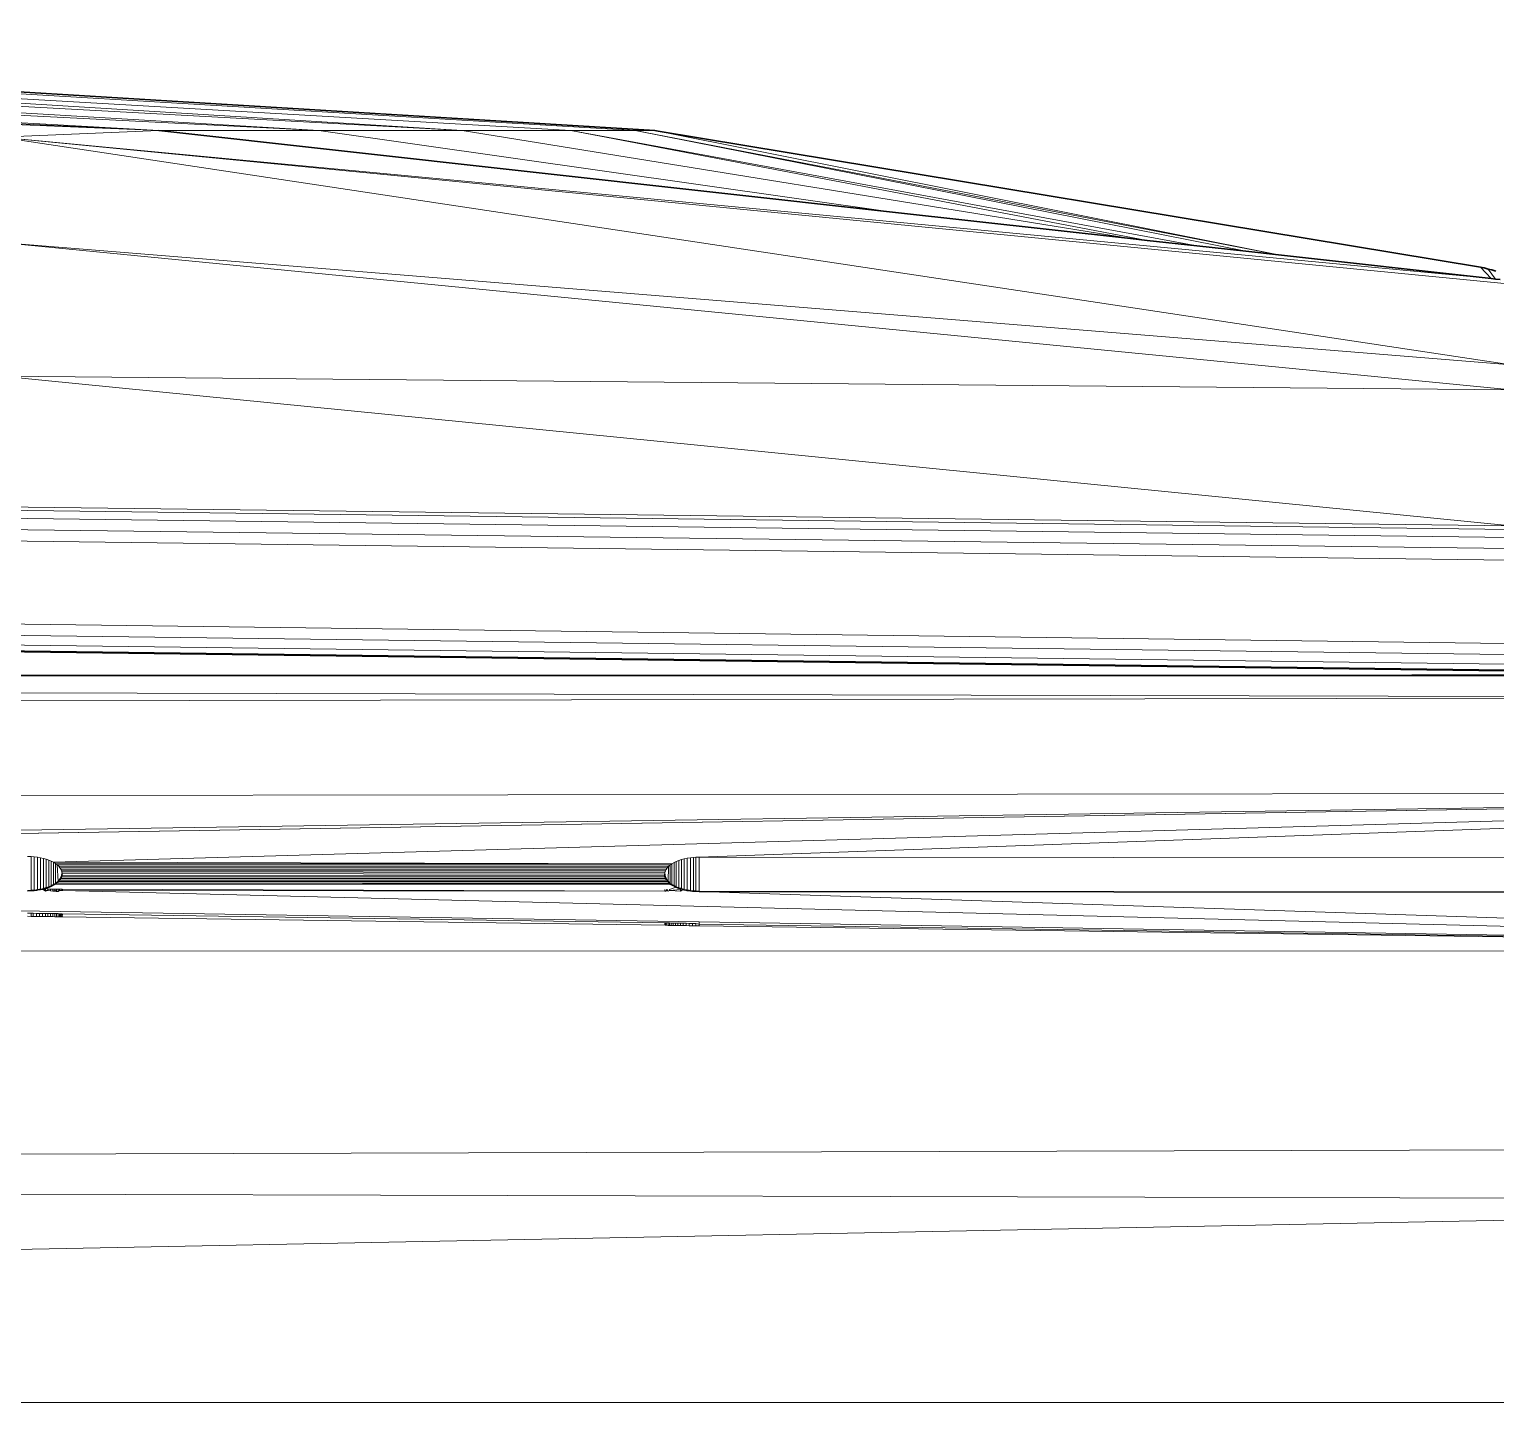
# Model space of a CAD drawing. Header units: inches. Extents: x 1 to 101, y 1 to 36.
# Drawn here: x 67.245 to 69.374, y 33.549 to 35.543 of the extents above; entities that cross this region are included whole.
import ezdxf

# ---------------------------------------------------------------- set-up
doc = ezdxf.new("R2010")
doc.units = ezdxf.units.IN
doc.header["$MEASUREMENT"] = 0
doc.layers.add('Default', color=7, linetype='Continuous')

msp = doc.modelspace()

# ---------------------------------------------------------------- linework, layer by layer
at = {"layer": 'Default', "color": 251, "lineweight": 0, "true_color": 0x4a4a4a, "transparency": 33554687}
for p, q in [((67.4329, 35.3965), (63.8477, 35.5434)), ((64.3031, 35.5434), (67.4329, 35.3965)), ((67.2026, 35.3867), (69.3964, 35.0563)), ((69.3964, 35.0563), (67.2038, 35.2339))]:
    msp.add_line(p, q, dxfattribs=at).dxf.unprotected_set("ltscale", 0)
at = {"layer": 'Default', "color": 251, "lineweight": 0, "true_color": 0x4f4f4f, "transparency": 33554687}
for p, q in [((63.8477, 35.5434), (67.4329, 35.3965)), ((67.4329, 35.3965), (64.3031, 35.5434)), ((64.7631, 35.5434), (67.6656, 35.3965)), ((67.4329, 35.3965), (64.7631, 35.5434)), ((64.7631, 35.5434), (67.4329, 35.3965)), ((67.4329, 35.3965), (67.2026, 35.3867)), ((67.6656, 35.3965), (67.4329, 35.3965))]:
    msp.add_line(p, q, dxfattribs=at).dxf.unprotected_set("ltscale", 0)
at = {"layer": 'Default', "color": 7, "lineweight": 15, "ltscale": 5.401311, "transparency": 33554687}
for p, q in [((67.4329, 35.3965), (64.3031, 35.5434)), ((67.6656, 35.3965), (64.7631, 35.5434)), ((67.8737, 35.3965), (65.1742, 35.5434)), ((68.0315, 35.3965), (65.4861, 35.5434)), ((68.1246, 35.3965), (65.6701, 35.5434)), ((67.4329, 35.3965), (67.2026, 35.3867)), ((69.3964, 35.1736), (67.2026, 35.3867)), ((67.6656, 35.3965), (67.4329, 35.3965)), ((67.8737, 35.3965), (67.6656, 35.3965)), ((68.4981, 35.2781), (67.6656, 35.3965)), ((68.0315, 35.3965), (67.8737, 35.3965)), ((68.1246, 35.3965), (68.0315, 35.3965)), ((68.9402, 35.229), (68.0315, 35.3965)), ((68.1246, 35.3965), (68.1534, 35.3965)), ((69.0586, 35.2158), (68.1246, 35.3965)), ((67.2038, 35.2339), (69.3964, 35.0563)), ((69.352, 35.1983), (69.3676, 35.1815)), ((69.3631, 35.1953), (69.3739, 35.1808)), ((67.2045, 35.0396), (69.3964, 35.0201)), ((69.3959, 34.8058), (67.2048, 34.8336)), ((69.3964, 34.8224), (67.2051, 34.8501)), ((69.3963, 34.8174), (67.2051, 34.8452)), ((69.3952, 34.7895), (67.2044, 34.8173)), ((67.204, 34.8005), (69.3945, 34.7726)), ((69.3887, 34.6359), (67.2004, 34.664)), ((69.3894, 34.6519), (67.2008, 34.6801)), ((69.3876, 34.6135), (67.1997, 34.6415)), ((69.3881, 34.6218), (67.1999, 34.6499)), ((70.0617, 34.6082), (68.9174, 34.6052)), ((70.0622, 34.5734), (55.9805, 34.5482)), ((70.8412, 34.4359), (55.9805, 34.4152)), ((70.8412, 34.4359), (64.405, 34.3371)), ((65.3426, 34.3445), (70.8412, 34.4359)), ((67.28, 34.3341), (70.8412, 34.4359)), ((70.8412, 34.4359), (68.2176, 34.3415)), ((67.2475, 34.3424), (67.2426, 34.3425)), ((67.2523, 34.342), (67.2475, 34.3424)), ((67.2475, 34.3424), (67.2475, 34.2929)), ((67.2569, 34.3415), (67.2523, 34.342)), ((67.2523, 34.342), (67.2523, 34.2932)), ((67.2613, 34.3407), (67.2569, 34.3415)), ((67.2569, 34.3415), (67.2569, 34.2938)), ((67.2656, 34.3397), (67.2613, 34.3407)), ((67.2613, 34.3407), (67.2613, 34.2946)), ((67.2696, 34.3386), (67.2656, 34.3397)), ((67.2656, 34.3397), (67.2656, 34.2955)), ((67.2733, 34.3372), (67.2696, 34.3386)), ((67.2696, 34.3386), (67.2696, 34.2967)), ((67.2768, 34.3357), (67.2733, 34.3372)), ((67.2733, 34.3372), (67.2733, 34.298)), ((67.28, 34.3341), (67.2768, 34.3357)), ((67.2768, 34.3357), (67.2768, 34.2995)), ((67.2829, 34.3323), (67.28, 34.3341)), ((67.28, 34.3341), (67.28, 34.3011)), ((67.28, 34.3341), (68.1781, 34.332)), ((67.2855, 34.3304), (67.2829, 34.3323)), ((67.2829, 34.3323), (68.1781, 34.332)), ((67.2829, 34.3323), (67.2829, 34.3029)), ((67.2877, 34.3284), (67.2855, 34.3304)), ((67.2855, 34.3304), (68.1755, 34.3301)), ((67.2855, 34.3304), (67.287, 34.3062)), ((67.2895, 34.3262), (67.2877, 34.3284)), ((67.2877, 34.3284), (68.1731, 34.3281)), ((67.2909, 34.324), (67.2895, 34.3262)), ((67.2895, 34.3262), (68.1712, 34.326)), ((67.2919, 34.3217), (67.2909, 34.324)), ((67.2909, 34.324), (68.1696, 34.3238)), ((67.2923, 34.3201), (67.2919, 34.3217)), ((67.2919, 34.3217), (68.1685, 34.3215)), ((68.1685, 34.3215), (68.1678, 34.3192)), ((68.1696, 34.3238), (68.1685, 34.3215)), ((68.1712, 34.326), (68.1696, 34.3238)), ((68.1731, 34.3281), (68.1712, 34.326)), ((68.1731, 34.3281), (68.1724, 34.306)), ((68.1755, 34.3301), (68.1731, 34.3281)), ((68.1781, 34.332), (68.1755, 34.3301)), ((68.1755, 34.3301), (68.1755, 34.3032)), ((68.1811, 34.3337), (68.1781, 34.332)), ((68.1781, 34.332), (68.1781, 34.3014)), ((68.1844, 34.3353), (68.1811, 34.3337)), ((68.1811, 34.3337), (68.1811, 34.2997)), ((68.188, 34.3368), (68.1844, 34.3353)), ((68.1844, 34.3353), (68.1844, 34.2981)), ((68.1919, 34.338), (68.188, 34.3368)), ((68.188, 34.3368), (68.188, 34.2967)), ((68.196, 34.3391), (68.1919, 34.338)), ((68.1919, 34.338), (68.1919, 34.2954)), ((68.2003, 34.34), (68.196, 34.3391)), ((68.196, 34.3391), (68.196, 34.2942)), ((68.2048, 34.3407), (68.2003, 34.34)), ((68.2003, 34.34), (68.2003, 34.2933)), ((68.2094, 34.3412), (68.2048, 34.3407)), ((68.2048, 34.3407), (68.2048, 34.2927)), ((68.2126, 34.3414), (68.2094, 34.3412)), ((68.2094, 34.3412), (68.2094, 34.2921)), ((68.2176, 34.3415), (68.2126, 34.3414)), ((68.2126, 34.3414), (68.2126, 34.2919)), ((70.1176, 34.3396), (68.2176, 34.3415)), ((68.2176, 34.3415), (68.2176, 34.2918)), ((68.1755, 34.3032), (67.282, 34.3023)), ((68.1781, 34.3014), (67.282, 34.3023)), ((68.1746, 34.3039), (67.2847, 34.3042)), ((67.287, 34.3062), (67.2889, 34.3083)), ((68.1724, 34.306), (67.287, 34.3062)), ((67.2889, 34.3083), (67.2905, 34.3105)), ((68.1706, 34.3081), (67.2889, 34.3083)), ((68.1692, 34.3104), (67.2905, 34.3105)), ((68.1682, 34.3127), (67.2916, 34.3128)), ((67.2926, 34.3176), (67.2923, 34.3201)), ((67.2923, 34.3201), (68.1678, 34.3192)), ((68.1678, 34.3143), (67.2923, 34.3152)), ((68.1676, 34.3167), (67.2926, 34.3176)), ((68.1678, 34.3192), (68.1676, 34.3167)), ((68.2176, 34.2475), (65.3416, 34.2948)), ((67.2683, 34.2921), (67.2642, 34.2952)), ((67.2683, 34.2936), (67.2656, 34.2955)), ((67.2683, 34.2963), (67.2683, 34.2936)), ((67.2683, 34.2936), (67.2683, 34.2921)), ((67.2721, 34.293), (67.2683, 34.2936)), ((67.2721, 34.293), (67.2683, 34.2921)), ((67.2721, 34.2952), (67.2696, 34.2967)), ((67.2721, 34.2952), (67.2721, 34.293)), ((67.2757, 34.2952), (67.2721, 34.2952)), ((67.2757, 34.2928), (67.2721, 34.293)), ((67.2757, 34.2952), (67.2757, 34.2928)), ((67.279, 34.2952), (67.2757, 34.2952)), ((67.279, 34.2919), (67.2757, 34.2928)), ((67.282, 34.2952), (67.279, 34.2952)), ((67.279, 34.2952), (67.279, 34.2919)), ((67.282, 34.2935), (67.279, 34.2919)), ((67.279, 34.2919), (67.2847, 34.2917)), ((67.282, 34.2952), (67.282, 34.2935)), ((67.2847, 34.2952), (67.282, 34.2952)), ((67.2847, 34.2917), (67.282, 34.2935)), ((67.287, 34.2952), (67.2847, 34.2952)), ((67.2847, 34.2952), (67.2847, 34.2917)), ((67.2847, 34.2917), (67.287, 34.2917)), ((67.2889, 34.2952), (67.287, 34.2952)), ((67.287, 34.2952), (67.287, 34.2917)), ((67.2889, 34.293), (67.287, 34.2917)), ((67.2889, 34.2952), (67.2889, 34.293)), ((67.2926, 34.2952), (67.2889, 34.2952)), ((67.2926, 34.293), (67.2889, 34.293)), ((68.1678, 34.2919), (67.2926, 34.2952)), ((70.8412, 34.2049), (67.2926, 34.293)), ((67.2926, 34.293), (68.1678, 34.2919)), ((68.1678, 34.2946), (68.1678, 34.2919)), ((68.1692, 34.2919), (68.1678, 34.2919)), ((68.1706, 34.2946), (68.1692, 34.2919)), ((68.1706, 34.2929), (68.1692, 34.2919)), ((68.1706, 34.2929), (68.1706, 34.2946)), ((68.1706, 34.2946), (68.1724, 34.2923)), ((68.1724, 34.2923), (68.1706, 34.2929)), ((68.1746, 34.2929), (68.1724, 34.2923)), ((68.1844, 34.2981), (68.1746, 34.2946)), ((68.1746, 34.2946), (68.1746, 34.2929)), ((68.1906, 34.2946), (68.1746, 34.2929)), ((68.1906, 34.2919), (68.1746, 34.2929)), ((68.1919, 34.2954), (68.1906, 34.2946)), ((68.1906, 34.2946), (68.1906, 34.2919)), ((68.1946, 34.2946), (68.1906, 34.2919)), ((70.8412, 34.2049), (68.2176, 34.2918)), ((67.2426, 34.2601), (67.2475, 34.2601)), ((67.2475, 34.2601), (67.2507, 34.26)), ((67.2475, 34.2601), (67.2475, 34.2555)), ((67.2507, 34.26), (67.2554, 34.2599)), ((67.2507, 34.26), (67.2507, 34.2555)), ((67.2554, 34.2599), (67.2599, 34.2599)), ((67.2554, 34.2599), (67.2554, 34.2554)), ((67.2599, 34.2599), (67.2642, 34.2598)), ((67.2599, 34.2599), (67.2599, 34.2553)), ((67.2642, 34.2598), (67.2683, 34.2597)), ((67.2642, 34.2598), (67.2642, 34.2553)), ((67.2683, 34.2597), (67.2721, 34.2597)), ((67.2683, 34.2597), (67.2683, 34.2551)), ((67.2721, 34.2597), (67.2757, 34.2596)), ((67.2721, 34.2597), (67.2721, 34.2552)), ((67.2757, 34.2596), (67.279, 34.2596)), ((67.2757, 34.2596), (67.2757, 34.2551)), ((67.279, 34.2596), (67.282, 34.2595)), ((67.279, 34.2596), (67.279, 34.2551)), ((67.282, 34.2595), (67.2847, 34.2595)), ((67.282, 34.2595), (67.282, 34.255)), ((67.2847, 34.2595), (67.287, 34.2595)), ((67.2847, 34.2595), (67.2847, 34.255)), ((67.287, 34.2595), (67.2889, 34.2594)), ((67.287, 34.2595), (67.287, 34.255)), ((67.2905, 34.2594), (67.2889, 34.2576)), ((67.2889, 34.2594), (67.2889, 34.2576)), ((67.2889, 34.2594), (67.2905, 34.2594)), ((67.2889, 34.2576), (67.2889, 34.2563)), ((67.2916, 34.2594), (67.2905, 34.2576)), ((67.2905, 34.2594), (67.2916, 34.2594)), ((67.2905, 34.2576), (67.2905, 34.2562)), ((67.2916, 34.2594), (67.2926, 34.2594)), ((67.2926, 34.2594), (68.1682, 34.246)), ((67.2426, 34.2556), (67.2475, 34.2555)), ((67.2475, 34.2555), (67.2507, 34.2555)), ((67.2507, 34.2555), (67.2554, 34.2554)), ((67.2554, 34.2554), (67.2599, 34.2553)), ((67.2599, 34.2553), (67.2642, 34.2553)), ((67.2642, 34.2553), (67.2683, 34.2551)), ((67.2683, 34.2551), (67.2721, 34.2552)), ((67.2721, 34.2552), (67.2757, 34.2551)), ((67.2757, 34.2551), (67.279, 34.2551)), ((67.279, 34.2551), (67.282, 34.255)), ((67.282, 34.255), (67.2847, 34.255)), ((67.2847, 34.255), (67.287, 34.255)), ((67.287, 34.255), (67.2889, 34.2549)), ((67.2889, 34.2549), (67.2889, 34.2563)), ((67.2889, 34.2563), (67.2905, 34.2548)), ((67.2889, 34.2549), (67.2905, 34.2548)), ((67.2905, 34.2562), (67.2916, 34.2548)), ((67.2905, 34.2548), (67.2916, 34.2548)), ((67.2916, 34.2548), (67.2926, 34.2548)), ((67.2926, 34.2548), (68.1682, 34.2426)), ((68.1692, 34.246), (68.1682, 34.244)), ((68.1682, 34.246), (68.1692, 34.246)), ((68.1682, 34.244), (68.1692, 34.2426)), ((68.1682, 34.2426), (68.1692, 34.2426)), ((68.1692, 34.246), (68.1706, 34.2459)), ((68.1706, 34.2459), (68.1692, 34.244)), ((68.1692, 34.244), (68.1706, 34.2426)), ((68.1692, 34.2426), (68.1706, 34.2426)), ((68.1706, 34.2459), (68.1724, 34.2459)), ((68.1706, 34.2426), (68.1724, 34.2425)), ((68.1724, 34.2459), (68.1746, 34.2459)), ((68.1724, 34.2459), (68.1724, 34.2425)), ((68.1724, 34.2425), (68.1746, 34.2425)), ((68.1746, 34.2459), (68.1772, 34.2458)), ((68.1746, 34.2459), (68.1746, 34.2425)), ((68.1746, 34.2425), (68.1772, 34.2425)), ((68.1772, 34.2458), (68.1801, 34.2458)), ((68.1772, 34.2458), (68.1772, 34.2425)), ((68.1772, 34.2425), (68.1801, 34.2424)), ((68.1801, 34.2458), (68.1833, 34.2457)), ((68.1801, 34.2458), (68.1801, 34.2424)), ((68.1801, 34.2424), (68.1833, 34.2423)), ((68.1833, 34.2457), (68.1868, 34.2457)), ((68.1833, 34.2457), (68.1833, 34.2423)), ((68.1833, 34.2423), (68.1868, 34.2423)), ((68.1868, 34.2457), (68.1906, 34.2456)), ((68.1868, 34.2457), (68.1868, 34.2423)), ((68.1868, 34.2423), (68.1906, 34.2423)), ((68.1906, 34.2456), (68.1946, 34.2456)), ((68.1906, 34.2456), (68.1906, 34.2423)), ((68.1906, 34.2423), (68.1946, 34.2422)), ((68.1946, 34.2456), (68.1988, 34.2455)), ((68.1946, 34.2456), (68.1946, 34.2422)), ((68.1946, 34.2422), (68.1988, 34.2422)), ((68.1988, 34.2455), (68.2032, 34.2454)), ((68.1988, 34.2455), (68.1988, 34.2422)), ((68.1988, 34.2422), (68.2032, 34.242)), ((68.2032, 34.2454), (68.2079, 34.2454)), ((68.2032, 34.2454), (68.2032, 34.242)), ((68.2032, 34.242), (68.2079, 34.242)), ((68.2079, 34.2454), (68.2126, 34.2453)), ((68.2079, 34.2454), (68.2079, 34.242)), ((68.2079, 34.242), (68.2126, 34.242)), ((68.2126, 34.2453), (68.2176, 34.2444)), ((68.2126, 34.2453), (68.2126, 34.242)), ((68.2126, 34.242), (68.2176, 34.2419)), ((70.2154, 34.2146), (68.2176, 34.2475)), ((68.2176, 34.2444), (68.2176, 34.2475)), ((68.2176, 34.2444), (70.2154, 34.2146)), ((68.2176, 34.2419), (68.2176, 34.2444)), ((68.2176, 34.2419), (70.2154, 34.2146)), ((55.9805, 34.2074), (70.8412, 34.2049)), ((70.8412, 33.9202), (55.9805, 33.88)), ((70.8413, 33.8429), (55.9805, 33.88)), ((55.9805, 33.5503), (71.7862, 33.5495))]:
    msp.add_line(p, q, dxfattribs=at)
at = {"layer": 'Default', "color": 251, "lineweight": 0, "true_color": 0x6d6d6d, "transparency": 33554687}
for p, q in [((67.6656, 35.3965), (64.7631, 35.5434)), ((65.1742, 35.5434), (67.8737, 35.3965)), ((67.6656, 35.3965), (65.1742, 35.5434)), ((65.1742, 35.5434), (67.6656, 35.3965)), ((67.4329, 35.3965), (67.6656, 35.3965)), ((68.4981, 35.2781), (67.4329, 35.3965)), ((67.8737, 35.3965), (67.6656, 35.3965)), ((67.6656, 35.3965), (68.4981, 35.2781))]:
    msp.add_line(p, q, dxfattribs=at).dxf.unprotected_set("ltscale", 0)
at = {"layer": 'Default', "color": 49, "lineweight": 0, "true_color": 0x474747, "transparency": 33554687}
for p, q in [((67.8737, 35.3965), (65.1742, 35.5434)), ((65.4861, 35.5434), (67.8737, 35.3965))]:
    msp.add_line(p, q, dxfattribs=at).dxf.unprotected_set("ltscale", 0)
at = {"layer": 'Default', "color": 7, "lineweight": 35, "ltscale": 5.401311, "transparency": 33554687}
for p, q in [((65.7271, 35.5434), (68.1534, 35.3965)), ((68.4981, 35.2781), (67.4329, 35.3965)), ((68.1534, 35.3965), (68.1583, 35.3955)), ((68.1583, 35.3955), (69.352, 35.1983)), ((68.8438, 35.2397), (68.4981, 35.2781)), ((68.8681, 35.237), (68.8438, 35.2397)), ((68.9402, 35.229), (68.8681, 35.237)), ((69.0112, 35.2211), (68.9402, 35.229)), ((69.0586, 35.2158), (69.0112, 35.2211)), ((69.0586, 35.2158), (69.3676, 35.1815)), ((69.352, 35.1983), (69.3572, 35.1969)), ((69.3572, 35.1969), (69.3631, 35.1953)), ((69.3631, 35.1953), (69.3685, 35.194)), ((69.3685, 35.194), (69.3743, 35.1923)), ((69.3676, 35.1815), (69.3739, 35.1808)), ((69.3739, 35.1808), (69.3808, 35.18)), ((67.1996, 34.6402), (69.3875, 34.6122)), ((63.0031, 34.605), (68.8952, 34.6051)), ((68.9174, 34.6052), (68.8952, 34.6051)), ((68.9174, 34.6052), (70.0675, 34.6052)), ((67.2757, 34.299), (67.2768, 34.2995)), ((67.2768, 34.2995), (67.279, 34.3006)), ((67.279, 34.3006), (67.28, 34.3011)), ((67.28, 34.3011), (67.282, 34.3023)), ((67.282, 34.3023), (67.2829, 34.3029)), ((67.2829, 34.3029), (67.2847, 34.3042)), ((67.2847, 34.3042), (67.287, 34.3062)), ((67.287, 34.3062), (67.2889, 34.3083)), ((67.2889, 34.3083), (67.2905, 34.3105)), ((67.2905, 34.3105), (67.2916, 34.3128)), ((67.2916, 34.3128), (67.2923, 34.3152)), ((67.2923, 34.3152), (67.2926, 34.3176)), ((68.1676, 34.3167), (68.1678, 34.3143)), ((68.1678, 34.3143), (68.1682, 34.3127)), ((68.1682, 34.3127), (68.1692, 34.3104)), ((68.1692, 34.3104), (68.1706, 34.3081)), ((68.1706, 34.3081), (68.1724, 34.306)), ((68.1724, 34.306), (68.1746, 34.3039)), ((68.1746, 34.3039), (68.1755, 34.3032)), ((68.1755, 34.3032), (68.1772, 34.302)), ((68.1772, 34.302), (68.1781, 34.3014)), ((68.1781, 34.3014), (68.1801, 34.3002)), ((68.1801, 34.3002), (68.1811, 34.2997)), ((68.1811, 34.2997), (68.1833, 34.2986)), ((67.2426, 34.2928), (67.2475, 34.2929)), ((67.2475, 34.2929), (67.2507, 34.2931)), ((67.2507, 34.2931), (67.2523, 34.2932)), ((67.2523, 34.2932), (67.2554, 34.2936)), ((67.2554, 34.2936), (67.2569, 34.2938)), ((67.2569, 34.2938), (67.2599, 34.2943)), ((67.2599, 34.2943), (67.2613, 34.2946)), ((67.2613, 34.2946), (67.2642, 34.2952)), ((67.2642, 34.2952), (67.2656, 34.2955)), ((67.2656, 34.2955), (67.2683, 34.2963)), ((67.2683, 34.2963), (67.2696, 34.2967)), ((67.2696, 34.2967), (67.2721, 34.2976)), ((67.2721, 34.2976), (67.2733, 34.298)), ((67.2733, 34.298), (67.2757, 34.299)), ((67.2926, 34.2952), (67.2926, 34.293)), ((68.1833, 34.2986), (68.1844, 34.2981)), ((68.1844, 34.2981), (68.1868, 34.2971)), ((68.1868, 34.2971), (68.188, 34.2967)), ((68.188, 34.2967), (68.1906, 34.2958)), ((68.1906, 34.2958), (68.1919, 34.2954)), ((68.1919, 34.2954), (68.1946, 34.2946)), ((68.1946, 34.2946), (68.196, 34.2942)), ((68.196, 34.2942), (68.1988, 34.2936)), ((68.1988, 34.2936), (68.2003, 34.2933)), ((68.2003, 34.2933), (68.2032, 34.2929)), ((68.2032, 34.2929), (68.2048, 34.2927)), ((68.2048, 34.2927), (68.2079, 34.2923)), ((68.2079, 34.2923), (68.2094, 34.2921)), ((68.2094, 34.2921), (68.2126, 34.2919)), ((68.2126, 34.2919), (68.2176, 34.2918)), ((68.2176, 34.2918), (70.1176, 34.2899)), ((67.2926, 34.2575), (67.2916, 34.2562)), ((67.2926, 34.2594), (67.2926, 34.2575)), ((67.2916, 34.2562), (67.2926, 34.2548)), ((68.1682, 34.246), (68.1682, 34.244)), ((68.1682, 34.244), (68.1682, 34.2426))]:
    msp.add_line(p, q, dxfattribs=at)
at = {"layer": 'Default', "color": 251, "lineweight": 0, "true_color": 0x555555, "transparency": 33554687}
for p, q in [((67.2026, 35.3867), (67.4329, 35.3965)), ((69.3676, 35.1815), (67.2026, 35.3867)), ((67.4329, 35.3965), (68.4981, 35.2781)), ((68.4981, 35.2781), (68.8438, 35.2397)), ((68.8438, 35.2397), (68.8681, 35.237)), ((68.8681, 35.237), (68.9402, 35.229)), ((68.9402, 35.229), (69.0112, 35.2211)), ((69.0112, 35.2211), (69.0586, 35.2158)), ((69.0586, 35.2158), (69.3676, 35.1815))]:
    msp.add_line(p, q, dxfattribs=at).dxf.unprotected_set("ltscale", 0)
at = {"layer": 'Default', "color": 251, "lineweight": 0, "true_color": 0x494949, "transparency": 33554687}
for p, q in [((69.3964, 35.0563), (67.2026, 35.3867)), ((67.2026, 35.3867), (69.3964, 35.1736))]:
    msp.add_line(p, q, dxfattribs=at).dxf.unprotected_set("ltscale", 0)
at = {"layer": 'Default', "color": 251, "lineweight": 0, "true_color": 0x545454, "transparency": 33554687}
for p, q in [((67.6656, 35.3965), (67.8737, 35.3965)), ((68.4981, 35.2781), (67.6656, 35.3965)), ((67.8737, 35.3965), (68.8438, 35.2397)), ((68.8438, 35.2397), (68.4981, 35.2781)), ((56.2908, 34.6049), (70.0622, 34.5734)), ((70.0622, 34.5734), (55.9805, 34.5482))]:
    msp.add_line(p, q, dxfattribs=at).dxf.unprotected_set("ltscale", 0)
at = {"layer": 'Default', "color": 250, "lineweight": 0, "true_color": 0x2a2a2a, "transparency": 33554687}
for p, q in [((67.8737, 35.3965), (68.0315, 35.3965)), ((68.8438, 35.2397), (67.8737, 35.3965)), ((68.0315, 35.3965), (68.8681, 35.237)), ((68.8681, 35.237), (68.8438, 35.2397))]:
    msp.add_line(p, q, dxfattribs=at).dxf.unprotected_set("ltscale", 0)
at = {"layer": 'Default', "color": 49, "lineweight": 0, "true_color": 0x464646, "transparency": 33554687}
for p, q in [((68.0315, 35.3965), (68.1246, 35.3965)), ((68.9402, 35.229), (68.0315, 35.3965)), ((68.1246, 35.3965), (69.0112, 35.2211)), ((69.3964, 35.0201), (67.2038, 35.2339)), ((67.2038, 35.2339), (69.3964, 35.0563)), ((69.0112, 35.2211), (68.9402, 35.229))]:
    msp.add_line(p, q, dxfattribs=at).dxf.unprotected_set("ltscale", 0)
at = {"layer": 'Default', "color": 251, "lineweight": 0, "true_color": 0x505050, "transparency": 33554687}
for p, q in [((69.0586, 35.2158), (68.1583, 35.3955)), ((68.1583, 35.3955), (69.352, 35.1983)), ((69.3676, 35.1815), (69.0586, 35.2158)), ((69.352, 35.1983), (69.3676, 35.1815)), ((67.2048, 34.8336), (69.3959, 34.8058)), ((67.2051, 34.8501), (69.3964, 34.8224)), ((69.3963, 34.8174), (67.2051, 34.8452)), ((69.3952, 34.7895), (67.2044, 34.8173))]:
    msp.add_line(p, q, dxfattribs=at).dxf.unprotected_set("ltscale", 0)
at = {"layer": 'Default', "color": 251, "lineweight": 0, "true_color": 0x525252, "transparency": 33554687}
for p, q in [((67.2038, 35.2339), (69.3964, 35.0201)), ((69.3964, 35.0201), (67.2045, 35.0396)), ((67.2045, 35.0396), (69.3964, 34.8224)), ((69.3964, 34.8224), (67.2051, 34.8501))]:
    msp.add_line(p, q, dxfattribs=at).dxf.unprotected_set("ltscale", 0)
at = {"layer": 'Default', "color": 251, "lineweight": 0, "true_color": 0x535353, "transparency": 33554687}
for p, q in [((67.2045, 35.0396), (69.3964, 35.0201)), ((69.3964, 34.8224), (67.2045, 35.0396))]:
    msp.add_line(p, q, dxfattribs=at).dxf.unprotected_set("ltscale", 0)
at = {"layer": 'Default', "color": 250, "lineweight": 0, "true_color": 0x272727, "transparency": 33554687}
for p, q in [((69.3959, 34.8058), (67.2048, 34.8336)), ((67.2051, 34.8452), (69.3963, 34.8174))]:
    msp.add_line(p, q, dxfattribs=at).dxf.unprotected_set("ltscale", 0)
at = {"layer": 'Default', "color": 250, "lineweight": 0, "true_color": 0x2c2c2c, "transparency": 33554687}
for p, q in [((67.2044, 34.8173), (69.3952, 34.7895)), ((69.3945, 34.7726), (67.204, 34.8005)), ((69.3887, 34.6359), (67.2004, 34.664)), ((67.2008, 34.6801), (69.3894, 34.6519))]:
    msp.add_line(p, q, dxfattribs=at).dxf.unprotected_set("ltscale", 0)
at = {"layer": 'Default', "color": 9, "lineweight": 0, "true_color": 0xcbcbcb, "transparency": 33554687}
for p, q in [((67.204, 34.8005), (69.3945, 34.7726)), ((69.3894, 34.6519), (67.2008, 34.6801))]:
    msp.add_line(p, q, dxfattribs=at).dxf.unprotected_set("ltscale", 0)
at = {"layer": 'Default', "color": 9, "lineweight": 0, "true_color": 0xc6c6c6, "transparency": 33554687}
for p, q in [((67.2004, 34.664), (69.3887, 34.6359)), ((69.3881, 34.6218), (67.1999, 34.6499))]:
    msp.add_line(p, q, dxfattribs=at).dxf.unprotected_set("ltscale", 0)
at = {"layer": 'Default', "color": 251, "lineweight": 0, "true_color": 0x575757, "transparency": 33554687}
for p, q in [((67.1996, 34.6402), (69.3875, 34.6122)), ((68.8952, 34.6051), (63.0031, 34.605)), ((68.9174, 34.6052), (68.8952, 34.6051)), ((70.0617, 34.6082), (68.9174, 34.6052))]:
    msp.add_line(p, q, dxfattribs=at).dxf.unprotected_set("ltscale", 0)
at = {"layer": 'Default', "color": 253, "lineweight": 0, "transparency": 33554687}
for p, q in [((69.3876, 34.6135), (67.1997, 34.6415)), ((67.1999, 34.6499), (69.3881, 34.6218))]:
    msp.add_line(p, q, dxfattribs=at).dxf.unprotected_set("ltscale", 0)
at = {"layer": 'Default', "color": 251, "lineweight": 0, "true_color": 0x4c4c4c, "transparency": 33554687}
for p, q in [((70.0622, 34.5734), (56.2908, 34.6049)), ((63.0031, 34.605), (68.8952, 34.6051)), ((68.8952, 34.6051), (68.9174, 34.6052)), ((68.9174, 34.6052), (70.0675, 34.6052))]:
    msp.add_line(p, q, dxfattribs=at).dxf.unprotected_set("ltscale", 0)
at = {"layer": 'Default', "color": 8, "lineweight": 0, "true_color": 0x717171, "transparency": 33554687}
for p, q in [((55.9805, 34.5482), (70.0622, 34.5734)), ((70.8412, 34.4359), (55.9805, 34.4152))]:
    msp.add_line(p, q, dxfattribs=at).dxf.unprotected_set("ltscale", 0)
at = {"layer": 'Default', "color": 252, "lineweight": 0, "true_color": 0x8a8a8a, "transparency": 33554687}
for p, q in [((55.9805, 34.4152), (70.8412, 34.4359)), ((70.8412, 34.4359), (64.405, 34.3371))]:
    msp.add_line(p, q, dxfattribs=at).dxf.unprotected_set("ltscale", 0)
at = {"layer": 'Default', "color": 252, "lineweight": 0, "true_color": 0x878787, "transparency": 33554687}
for p, q in [((64.405, 34.3371), (70.8412, 34.4359)), ((65.3426, 34.3445), (70.8412, 34.4359)), ((70.8412, 34.4359), (65.3426, 34.3445)), ((70.8412, 34.4359), (67.28, 34.3341)), ((67.28, 34.3341), (70.8412, 34.4359)), ((70.8412, 34.4359), (68.2176, 34.3415)), ((68.2176, 34.3415), (70.8412, 34.4359)), ((67.2475, 34.3424), (67.2426, 34.3425)), ((67.2523, 34.342), (67.2475, 34.3424)), ((67.2569, 34.3415), (67.2523, 34.342)), ((67.2613, 34.3407), (67.2569, 34.3415)), ((67.2656, 34.3397), (67.2613, 34.3407)), ((67.2696, 34.3386), (67.2656, 34.3397)), ((67.2733, 34.3372), (67.2696, 34.3386)), ((67.2768, 34.3357), (67.2733, 34.3372)), ((67.28, 34.3341), (67.2768, 34.3357)), ((68.1781, 34.332), (67.28, 34.3341)), ((68.1811, 34.3337), (68.1781, 34.332)), ((68.1844, 34.3353), (68.1811, 34.3337)), ((68.188, 34.3368), (68.1844, 34.3353)), ((68.1919, 34.338), (68.188, 34.3368)), ((68.196, 34.3391), (68.1919, 34.338)), ((68.2003, 34.34), (68.196, 34.3391)), ((68.2048, 34.3407), (68.2003, 34.34)), ((68.2094, 34.3412), (68.2048, 34.3407)), ((68.2126, 34.3414), (68.2094, 34.3412)), ((68.2176, 34.3415), (68.2126, 34.3414)), ((70.1176, 34.3396), (68.2176, 34.3415))]:
    msp.add_line(p, q, dxfattribs=at).dxf.unprotected_set("ltscale", 0)
at = {"layer": 'Default', "color": 253, "lineweight": 0, "true_color": 0xb6b6b6, "transparency": 33554687}
for p, q in [((68.2176, 34.2918), (68.2176, 34.3415)), ((68.2176, 34.3415), (70.1176, 34.3396)), ((70.1176, 34.2899), (68.2176, 34.2918))]:
    msp.add_line(p, q, dxfattribs=at).dxf.unprotected_set("ltscale", 0)
at = {"layer": 'Default', "color": 251, "lineweight": 0, "true_color": 0x6a6a6a, "transparency": 33554687}
for p, q in [((67.2757, 34.299), (67.2768, 34.2995)), ((67.2768, 34.2995), (67.279, 34.3006)), ((67.279, 34.3006), (67.28, 34.3011)), ((67.28, 34.3011), (67.282, 34.3023)), ((67.282, 34.3023), (68.1781, 34.3014)), ((68.1781, 34.3014), (68.1801, 34.3002)), ((68.1801, 34.3002), (68.1811, 34.2997)), ((68.1811, 34.2997), (68.1833, 34.2986)), ((67.2696, 34.2967), (67.2721, 34.2976)), ((67.2721, 34.2952), (67.2696, 34.2967)), ((67.2721, 34.2976), (67.2733, 34.298)), ((67.2757, 34.2952), (67.2721, 34.2952)), ((67.2733, 34.298), (67.2757, 34.299)), ((67.279, 34.2952), (67.2757, 34.2952)), ((67.282, 34.2952), (67.279, 34.2952)), ((67.2847, 34.2952), (67.282, 34.2952)), ((67.287, 34.2952), (67.2847, 34.2952)), ((67.2889, 34.2952), (67.287, 34.2952)), ((67.2926, 34.2952), (67.2889, 34.2952)), ((68.1678, 34.2919), (67.2926, 34.2952)), ((68.1692, 34.2919), (68.1678, 34.2919)), ((68.1706, 34.2946), (68.1692, 34.2919)), ((68.1724, 34.2923), (68.1706, 34.2946)), ((68.1746, 34.2929), (68.1724, 34.2923)), ((68.1844, 34.2981), (68.1746, 34.2946)), ((68.1746, 34.2946), (68.1746, 34.2929)), ((68.1833, 34.2986), (68.1844, 34.2981))]:
    msp.add_line(p, q, dxfattribs=at).dxf.unprotected_set("ltscale", 0)
at = {"layer": 'Default', "color": 8, "lineweight": 0, "true_color": 0x7d7d7d, "transparency": 33554687}
for p, q in [((68.2176, 34.2475), (65.3416, 34.2948)), ((67.2426, 34.2928), (67.2475, 34.2929)), ((67.2475, 34.2929), (67.2507, 34.2931)), ((67.2507, 34.2931), (67.2523, 34.2932)), ((67.2523, 34.2932), (67.2554, 34.2936)), ((67.2554, 34.2936), (67.2569, 34.2938)), ((67.2569, 34.2938), (67.2599, 34.2943)), ((67.2599, 34.2943), (67.2613, 34.2946)), ((67.2613, 34.2946), (67.2642, 34.2952)), ((67.2642, 34.2952), (67.2683, 34.2921)), ((67.2683, 34.2921), (67.2721, 34.293)), ((67.2721, 34.293), (67.2757, 34.2928)), ((67.2757, 34.2928), (67.279, 34.2919)), ((67.279, 34.2919), (67.2847, 34.2917)), ((67.2847, 34.2917), (67.287, 34.2917)), ((67.287, 34.2917), (67.2889, 34.293)), ((67.2889, 34.293), (67.2926, 34.293)), ((67.2926, 34.293), (70.8412, 34.2049)), ((70.8412, 34.2049), (67.2926, 34.293)), ((67.2926, 34.293), (68.1678, 34.2919)), ((68.1678, 34.2919), (68.1692, 34.2919)), ((68.1692, 34.2919), (68.1706, 34.2929)), ((68.1706, 34.2929), (68.1724, 34.2923)), ((68.1724, 34.2923), (68.1746, 34.2929)), ((68.1746, 34.2929), (68.1906, 34.2919)), ((68.1906, 34.2919), (68.1946, 34.2946)), ((68.1946, 34.2946), (68.196, 34.2942)), ((68.196, 34.2942), (68.1988, 34.2936)), ((68.1988, 34.2936), (68.2003, 34.2933)), ((68.2003, 34.2933), (68.2032, 34.2929)), ((68.2032, 34.2929), (68.2048, 34.2927)), ((68.2048, 34.2927), (68.2079, 34.2923)), ((68.2079, 34.2923), (68.2094, 34.2921)), ((68.2094, 34.2921), (68.2126, 34.2919)), ((68.2126, 34.2919), (68.2176, 34.2918)), ((68.2176, 34.2918), (70.8412, 34.2049)), ((70.2154, 34.2146), (68.2176, 34.2475))]:
    msp.add_line(p, q, dxfattribs=at).dxf.unprotected_set("ltscale", 0)
at = {"layer": 'Default', "color": 8, "lineweight": 0, "true_color": 0x818181, "transparency": 33554687}
for p, q in [((65.3416, 34.2948), (68.2176, 34.2475)), ((67.2475, 34.2601), (67.2426, 34.2601)), ((67.2507, 34.26), (67.2475, 34.2601)), ((67.2554, 34.2599), (67.2507, 34.26)), ((67.2599, 34.2599), (67.2554, 34.2599)), ((67.2642, 34.2598), (67.2599, 34.2599)), ((67.2683, 34.2597), (67.2642, 34.2598)), ((67.2721, 34.2597), (67.2683, 34.2597)), ((67.2757, 34.2596), (67.2721, 34.2597)), ((67.279, 34.2596), (67.2757, 34.2596)), ((67.282, 34.2595), (67.279, 34.2596)), ((67.2847, 34.2595), (67.282, 34.2595)), ((67.287, 34.2595), (67.2847, 34.2595)), ((67.2889, 34.2594), (67.287, 34.2595)), ((67.2905, 34.2594), (67.2889, 34.2594)), ((67.2916, 34.2594), (67.2905, 34.2594)), ((67.2926, 34.2594), (67.2916, 34.2594)), ((67.2916, 34.2562), (67.2926, 34.2575)), ((68.1682, 34.246), (67.2926, 34.2594)), ((67.2926, 34.2575), (67.2926, 34.2594)), ((67.2926, 34.2594), (68.1682, 34.246)), ((67.2426, 34.2556), (67.2475, 34.2555)), ((67.2475, 34.2555), (67.2507, 34.2555)), ((67.2507, 34.2555), (67.2554, 34.2554)), ((67.2554, 34.2554), (67.2599, 34.2553)), ((67.2599, 34.2553), (67.2642, 34.2553)), ((67.2642, 34.2553), (67.2683, 34.2551)), ((67.2683, 34.2551), (67.2721, 34.2552)), ((67.2721, 34.2552), (67.2757, 34.2551)), ((67.2757, 34.2551), (67.279, 34.2551)), ((67.279, 34.2551), (67.282, 34.255)), ((67.282, 34.255), (67.2847, 34.255)), ((67.2847, 34.255), (67.287, 34.255)), ((67.287, 34.255), (67.2889, 34.2549)), ((67.2889, 34.2549), (67.2905, 34.2548)), ((67.2905, 34.2548), (67.2916, 34.2548)), ((67.2926, 34.2548), (67.2916, 34.2562)), ((67.2916, 34.2548), (67.2926, 34.2548)), ((67.2926, 34.2548), (68.1682, 34.2426)), ((68.1682, 34.2426), (67.2926, 34.2548)), ((68.1692, 34.246), (68.1682, 34.246)), ((68.1682, 34.246), (68.1682, 34.244)), ((68.1682, 34.244), (68.1682, 34.2426)), ((68.1682, 34.2426), (68.1692, 34.2426)), ((68.1706, 34.2459), (68.1692, 34.246)), ((68.1692, 34.2426), (68.1706, 34.2426)), ((68.1724, 34.2459), (68.1706, 34.2459)), ((68.1706, 34.2426), (68.1724, 34.2425)), ((68.1746, 34.2459), (68.1724, 34.2459)), ((68.1724, 34.2425), (68.1746, 34.2425)), ((68.1772, 34.2458), (68.1746, 34.2459)), ((68.1746, 34.2425), (68.1772, 34.2425)), ((68.1801, 34.2458), (68.1772, 34.2458)), ((68.1772, 34.2425), (68.1801, 34.2424)), ((68.1833, 34.2457), (68.1801, 34.2458)), ((68.1801, 34.2424), (68.1833, 34.2423)), ((68.1868, 34.2457), (68.1833, 34.2457)), ((68.1833, 34.2423), (68.1868, 34.2423)), ((68.1906, 34.2456), (68.1868, 34.2457)), ((68.1868, 34.2423), (68.1906, 34.2423)), ((68.1946, 34.2456), (68.1906, 34.2456)), ((68.1906, 34.2423), (68.1946, 34.2422)), ((68.1988, 34.2455), (68.1946, 34.2456)), ((68.1946, 34.2422), (68.1988, 34.2422)), ((68.2032, 34.2454), (68.1988, 34.2455)), ((68.1988, 34.2422), (68.2032, 34.242)), ((68.2079, 34.2454), (68.2032, 34.2454)), ((68.2032, 34.242), (68.2079, 34.242)), ((68.2126, 34.2453), (68.2079, 34.2454)), ((68.2079, 34.242), (68.2126, 34.242)), ((68.2176, 34.2444), (68.2126, 34.2453)), ((68.2126, 34.242), (68.2176, 34.2419)), ((68.2176, 34.2475), (68.2176, 34.2444)), ((68.2176, 34.2419), (70.2154, 34.2146)), ((70.8412, 34.2049), (55.9805, 34.2074))]:
    msp.add_line(p, q, dxfattribs=at).dxf.unprotected_set("ltscale", 0)
at = {"layer": 'Default', "color": 253, "lineweight": 0, "true_color": 0xa4a4a4, "transparency": 33554687}
for p, q in [((70.8412, 34.2049), (68.2176, 34.2918)), ((68.2176, 34.2918), (70.1176, 34.2899)), ((55.9805, 34.2074), (70.8412, 34.2049)), ((70.8412, 33.9202), (55.9805, 33.88))]:
    msp.add_line(p, q, dxfattribs=at).dxf.unprotected_set("ltscale", 0)
at = {"layer": 'Default', "color": 253, "lineweight": 0, "true_color": 0xa9a9a9, "transparency": 33554687}
for p, q in [((55.9805, 33.88), (70.8412, 33.9202)), ((70.8413, 33.8429), (55.9805, 33.88))]:
    msp.add_line(p, q, dxfattribs=at).dxf.unprotected_set("ltscale", 0)
at = {"layer": 'Default', "color": 253, "lineweight": 0, "true_color": 0xb3b3b3, "transparency": 33554687}
for p, q in [((55.9805, 33.88), (70.8413, 33.8429)), ((70.8413, 33.8429), (55.9805, 33.5503))]:
    msp.add_line(p, q, dxfattribs=at).dxf.unprotected_set("ltscale", 0)
at = {"layer": 'Default', "color": 253, "lineweight": 0, "true_color": 0xb4b4b4, "transparency": 33554687}
for p, q in [((55.9805, 33.5503), (70.8413, 33.8429)), ((71.7862, 33.5495), (55.9805, 33.5503))]:
    msp.add_line(p, q, dxfattribs=at).dxf.unprotected_set("ltscale", 0)
at = {"layer": 'Default', "color": 9, "lineweight": 0, "transparency": 33554687}
msp.add_line((55.9805, 33.5503), (71.7862, 33.5495), dxfattribs=at).dxf.unprotected_set("ltscale", 0)

doc.saveas('drawing.dxf')
